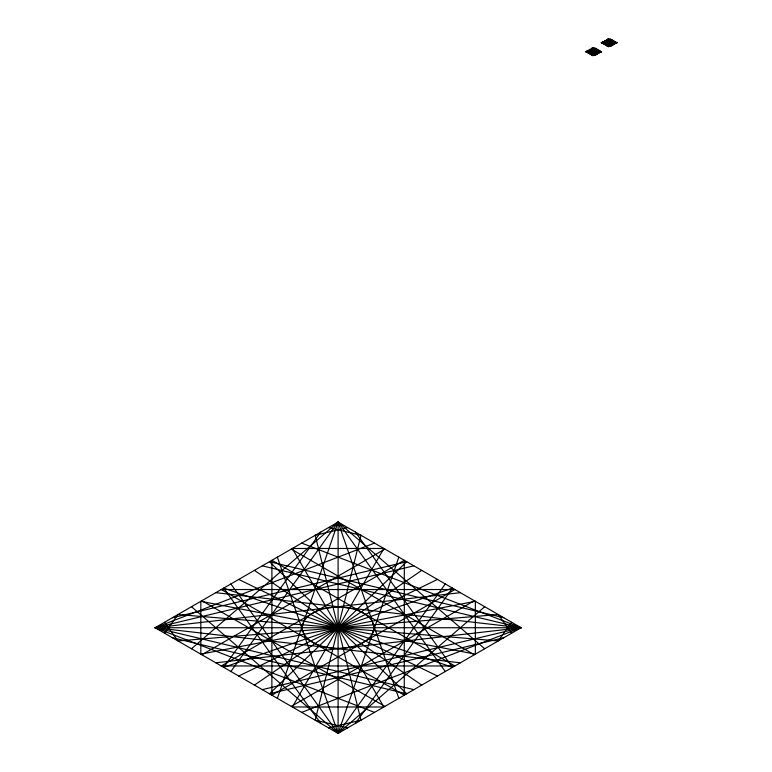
<?xml version="1.0" encoding="UTF-8"?>
<svg xmlns="http://www.w3.org/2000/svg" width="772" height="772" viewBox="0 0 772 772"><rect width="100%" height="100%" fill="white"/><g stroke="black" fill="none" stroke-linecap="round" stroke-linejoin="round"><path stroke-width="1.16" d="M277.37 698.342L338.097 522.075L521.11 627.732L338.097 733.4L155.075 627.732L338.097 522.075L484.71 648.75M191.485 606.715L338.097 733.4L398.825 557.133M164.552 633.204L177.956 614.531L498.229 640.943L511.633 622.261M586.614 52.149L587.762 50.566L601.369 51.685L592.925 55.787M592.259 55.401L596.814 49.051L585.813 51.685L595.135 55.285L588.911 49.9M602.17 43.174L603.308 41.582L616.924 42.701L608.481 46.812M607.815 46.426L612.37 40.076L601.369 42.701L610.691 46.301L604.466 40.916M320.766 532.072L223.706 667.355L452.479 588.11L355.419 723.393M230.886 671.505L338.097 522.075L445.299 671.505M230.886 583.97L338.097 733.4L445.299 583.97M588.911 53.471L595.135 48.086L585.813 51.685L596.814 54.32L592.259 47.97M604.466 44.486L610.691 39.111L601.369 42.701L612.37 45.336L607.815 38.986M191.485 648.75L338.097 522.075L398.825 698.342M277.37 557.133L338.097 733.4L484.71 606.715M254.432 685.102L421.753 570.373M589.789 53.982L597.567 49.495M602.845 41.852L611.752 39.719L607.197 46.069L616.924 42.701L605.258 40.462L605.258 44.95L613.122 40.511M608.963 44.815L614.773 41.466L606.995 45.953L611.299 45.953L611.299 39.459L606.995 39.459L614.773 43.946M599.217 50.441L591.439 54.937L595.743 54.937L595.743 48.433L591.439 48.433L599.217 52.93M201.878 654.752L384.89 549.095M221.303 665.966L404.316 560.308L404.277 695.186L221.303 589.499M291.295 706.38L474.317 600.722M238.731 676.04L437.454 579.434M374.497 712.382L155.075 627.732L374.497 543.092M301.688 712.382L521.11 627.732L301.688 543.092M592.925 47.584L601.369 51.685L591.641 55.053L596.206 48.704L587.289 50.836M347.574 527.546L315.217 535.276L360.968 720.189L328.621 727.928M172.407 617.735L406.728 561.698L269.467 693.777L503.788 637.74M413.898 689.637L155.075 627.732L413.898 565.837M262.287 689.637L521.11 627.732L262.287 565.837M605.258 44.95L616.924 42.701L608.481 38.6M587.289 52.535L596.206 54.667L591.641 48.318L601.369 51.685L589.702 53.934L589.702 49.437L601.369 51.685L587.762 52.805L586.614 51.222M606.531 39.729L613.064 40.472L614.338 44.197L601.369 42.701L614.338 41.215L613.064 44.93L606.531 45.683M590.976 48.704L597.509 49.456L598.783 53.172L585.813 51.685L598.783 50.199L597.509 53.915L590.976 54.667M460.382 662.801L155.075 627.732L460.382 592.674M215.803 662.801L521.11 627.732L215.803 592.674M602.845 43.55L611.752 45.683L607.197 39.333L616.924 42.701L603.308 43.83L602.17 42.238M601.369 42.701L616.924 42.701M585.813 51.685L601.369 51.685M221.255 589.528L454.93 589.528L271.869 695.167L271.908 560.279L454.891 665.966L221.255 665.947M155.075 627.732L521.11 627.732M328.621 527.546L360.968 535.276L315.217 720.189L347.574 727.928M503.788 617.735L269.467 561.698L406.728 693.777L172.407 637.74M238.731 579.434L437.454 676.04M605.344 40.405L613.122 44.901M589.789 49.389L597.567 53.876M291.295 549.095L474.317 654.752M201.878 600.722L384.89 706.38M254.432 570.373L421.753 685.102M511.633 633.204L498.229 614.531L177.956 640.943L164.552 622.261M355.419 532.072L452.479 667.355L223.706 588.11L320.766 723.393M338.097 522.075L338.097 733.4M383.848 548.487L292.337 706.988L383.848 706.988L292.337 548.487L383.848 548.487M475.359 601.32L200.836 654.154L200.836 601.32L475.359 654.154L475.359 601.32M318.083 644.842A35.753 20.641 0 0 0 373.764 629.19A35.753 20.641 0 0 0 322.445 609.176A35.753 20.641 0 0 0 318.083 644.842"/></g></svg>
